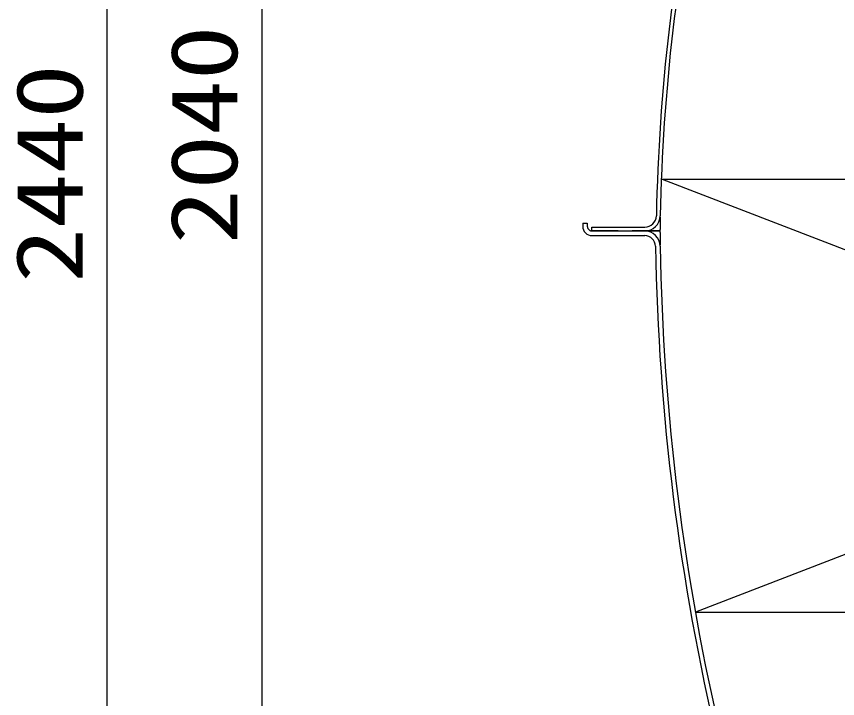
# Model space of a CAD drawing. Units: millimetres, scale not verified. Extents: x -22401 to 8910, y -6308 to 6308.
# Drawn here: x -143 to 919, y -3426 to -2544 of the extents above; entities that cross this region are included whole.
import ezdxf
from ezdxf.enums import TextEntityAlignment as Align

# ---------------------------------------------------------------- set-up
doc = ezdxf.new("R2010")
doc.units = ezdxf.units.MM
doc.header["$LTSCALE"] = 30
doc.linetypes.add('DASHED1', pattern=[1.8, 1.2, -0.6])
doc.linetypes.add('DOUBLE_CHAIN1', pattern=[8.8, 5, -1, 0.6, -0.6, 0.6, -1])
for name, color, linetype, lineweight in [('0-2_空気管', 3, 'Continuous', 25), ('0-3_製作', 3, 'Continuous', 25), ('1-4_00クル-フ-6寸法', 132, 'Continuous', 25)]:
    doc.layers.add(name, color=color, linetype=linetype, lineweight=lineweight)
doc.styles.add('ＭＳ ゴシック', font='')
doc.styles.get('ＭＳ ゴシック').set_extended_font_data('MS Gothic')

msp = doc.modelspace()

# ---------------------------------------------------------------- linework, layer by layer
at = {"layer": '0-2_空気管'}
for p, q in [((589.33, -2811.2), (589.33, -2815.2)), ((589.33, -2811.2), (595.33, -2811.2)), ((601.33, -2821.2), (601.33, -2816.2)), ((601.33, -2816.2), (669.65, -2816.2)), ((601.33, -2821.2), (689.33, -2821.2)), ((601.33, -2827.2), (669.6, -2827.2))]:
    msp.add_line(p, q, dxfattribs=at)
at = {"layer": '0-2_空気管', "linetype": 'DASHED1'}
for p, q in [((595.33, -2811.2), (595.33, -2815.2)), ((689.33, -2821.2), (601.33, -2821.2))]:
    msp.add_line(p, q, dxfattribs=at)
at = {"layer": '0-2_空気管'}
for centre, radius, start, end in [((3189.15, -2851.2), 2505, 167.799, 178.863), ((3189.15, -2851.2), 2500, 167.825, 178.863), ((669.65, -2801.2), 15, 270, 358.863), ((669.65, -2801.2), 20, 270, 358.863), ((601.33, -2815.2), 12, 180, 270), ((669.6, -2841.2), 20, 0.949, 90), ((669.6, -2841.2), 14, 0.949, 90), ((3689.18, -2791.2), 3006, 180.949, 193.341), ((3689.18, -2791.2), 3000, 180.949, 193.341)]:
    msp.add_arc(centre, radius, start, end, dxfattribs=at)
at = {"layer": '0-2_空気管', "linetype": 'DOUBLE_CHAIN1'}
for centre, radius, start, end in [((3189.15, -2851.2), 2500, 178.901, 179.312), ((3689.18, -2791.2), 3000, 180.573, 180.917)]:
    msp.add_arc(centre, radius, start, end, dxfattribs=at)
at = {"layer": '0-2_空気管', "linetype": 'DASHED1'}
msp.add_arc((601.33, -2815.2), 6, 180, 270, dxfattribs=at)
at = {"layer": '0-3_製作'}
for p in [(691.96, -2754.2), (735.06, -3314.2)]:
    msp.add_line(p, (2143.54, -3314.2), dxfattribs=at)
msp.add_lwpolyline([(691.96, -2754.2), (2187.42, -2754.2), (735.12, -3314.2)], dxfattribs=at)
at = {"layer": '1-4_00クル-フ-6寸法', "color": 4}
for p, q in [((-25.78, -3971.2), (-25.78, -1531.22)), ((174.22, -1681.22), (174.22, -3721.2))]:
    msp.add_line(p, q, dxfattribs=at)

# ---------------------------------------------------------------- texts
at = {"layer": '1-4_00クル-フ-6寸法', "color": 3, "style": 'ＭＳ ゴシック', "width": 1.2}
for s, p in [('2040', (168.38, -2838.35)), ('2440', (-31.62, -2888.35))]:
    msp.add_text(s, height=86.66, rotation=90, dxfattribs=at).set_placement(p, align=Align.BOTTOM_LEFT)

doc.saveas('drawing.dxf')
